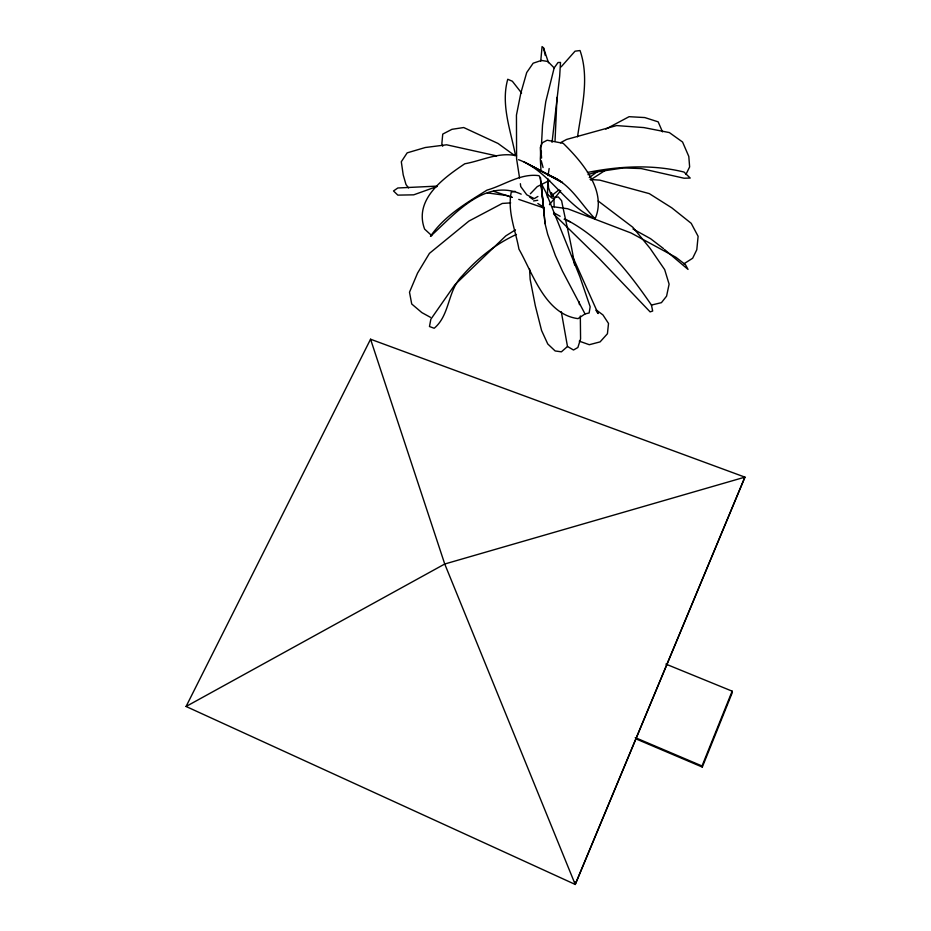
<?xml version="1.0" encoding="UTF-8"?>
<svg xmlns="http://www.w3.org/2000/svg" width="931" height="931" viewBox="0 0 931 931"><rect width="100%" height="100%" fill="white"/><g stroke="black" fill="none" stroke-linecap="round" stroke-linejoin="round"><path stroke-width="1.4" d="M541.342 154.081L541.376 151.218M541.446 145.492L542.529 124.94L545.752 101.723L554.166 67.916L558.018 62.528L560.509 62.435L559.682 76.039L552.048 142.362M540.725 61.306L542.075 46.55L543.529 47.877L548.51 62.761M541.027 145.911L540.341 158.875L541.016 171.118M547.463 197.337L547.824 178.554M555.051 140.593L557.006 97.359M548.033 175.703L549.162 168.523M577.546 136.822C581.526 108.555 589.754 78.472 580.036 50.542L575.044 51.182L561.137 66.869M635.838 738.83L702.311 767.074L702.032 765.98L732.15 691.163L665.874 664.094M702.311 767.074L732.266 692.629L732.15 691.163M518.532 159.69C549.453 171.013 565.385 205.96 595.107 218.727C607.303 190.971 581.875 161.645 563.22 143.327L547.172 140.232L542.098 142.885L540.317 147.564L540.771 156.827M685.938 174.469L689.627 166.928L688.8 156.42L682.563 142.024L669.354 132.574L643.868 127.582L616.566 125.58L566.653 139.429L560.439 142.722M186.072 706.478L370.561 339.221L744.928 477.138L575.23 884.45L186.072 706.478L444.739 564.011L744.928 477.138L575.23 884.45L444.739 564.011L370.561 339.221M552.386 196.371L553.666 193.997L559.077 189.796M560.753 190.587L549.453 204.68M530.367 193.764L537.245 186.619L549.721 180.323M540.643 178.089L538.991 175.691C520.638 173.015 504.195 185.246 487.041 190.11C466.303 203.086 444.424 215.817 430.471 236.323C454.456 214.584 484.667 177.774 521.209 194.16M561.312 311.804L567.479 346.483L561.393 351.837L555.144 350.952L547.754 343.958L541.586 330.552L535.302 305.705L530.135 279.253L529.588 269.106M590.58 179.858L605.627 170.105M589.23 177.6L598.284 170.99M540.329 177.902L541.155 183.267L545.88 192.286L579.943 276.891L590.161 306.765L589.137 312.967L585.029 313.933L578.035 318.635C545.287 314.352 533.021 273.865 518.928 249.112C515.541 230.201 507.255 211.663 511.247 192.193L515.087 191.321M683.831 263.845L692.652 258.248L696.795 249.752L698.11 236.323L691.221 223.335L671.775 207.822L649.291 193.625L599.82 180.137L590.138 179.474M515.483 229.841L505.859 235.846L454.817 284.816L430.844 319.228L429.47 326.525L434.207 328.259C450.301 314.748 447.38 290.379 462.346 275.727C477.382 258.539 495.641 243.934 516.472 234.426M537.909 196.464L534.254 198.629L526.771 194.8L520.743 186.584L520.359 183.71M605.825 129.083L629.088 116.689L644.776 117.562L658.17 121.845L662.5 131.865M587.985 174.656L596.015 172.026L623.409 167.929L641.191 168.558L684.087 178.228L690.197 178.042L684.029 172.06C652.596 164.217 619.08 166.114 587.449 172.479M437.291 186.386L413.701 194.835L397.828 195.126L393.51 190.96L397.816 187.981L435.883 186.177M565.094 219.064C602.136 238.103 628.309 271.491 651.456 305.065L661.429 302.656L666.573 296.163L669.11 284.153L664.676 269.629L650.082 248.356L632.824 227.28L598.168 200.991M533.533 200.956L537.734 200.27M554.469 197.558L558.321 196.941L561.614 200.712C565.815 222.125 571.25 243.282 574.602 264.951M510.665 202.888L502.309 203.435L468.956 221.054L429.435 253.372L417.565 273.086L409.5 292.206L411.723 303.995L421.871 312.618L430.459 317.331M487.355 192.915L506.836 195.533L512.12 197.244M552.525 206.647L567.654 208.742L631.148 233.029L675.964 257.328L685.46 264.672L688.032 269.408L664.548 249.543M544.135 208.055L518.742 199.385M516.554 155.803C498.841 151.683 481.979 160.714 464.79 163.775C443.47 178.089 413.562 199.513 424.617 229.107L431.775 235.671M496.584 155.873L446.601 144.794L425.304 147.517L407.161 152.859L401.308 161.75L403.204 174.865L405.986 184.524L408.558 187.957M493.372 191.192L511.922 197.325M541.342 206.496L543.215 207.089M579.257 341.153L589.311 344.714L600.099 341.886L607.431 333.74L608.513 323.453L602.962 314.946L596.399 310.058M635.233 737.608L702.032 765.98M632.987 228.968L650.571 238.697L663.547 248.635M564.105 219.227L570.063 221.834M553.421 177.286C571.634 185.793 581.421 204.913 595.107 218.727M523.909 161.796L558.809 179.986M527.889 163.972L562.51 182.569L531.566 165.927M553.898 212.815L560.113 216.283M574.66 881.994L575.544 882.495M567.479 346.483L573.496 350.009L577.872 347.507L580.572 338.954L580.327 315.981M537.839 203.517L542.703 206.577M514.692 155.57L498.027 143.455L463.696 127.535L451.942 129.316L442.737 134.099L441.864 143.583L442.714 146.248M529.553 196.965L532.916 199.42M554.166 67.916L547.824 61.469L541.388 60.445L533.16 63.203L526.702 72.56L520.895 92.844L516.449 115.107L516.589 158.852L519.568 177.984M521.581 93.007L512.353 81.253L507.756 79.263C500.622 104.435 510.712 130.643 515.495 155.419M553.503 213.862L599.424 258.76L650.117 311.885L652.678 311.024L651.456 305.065M547.742 194.567L552.292 198.338L548.545 187.748L548.138 181.161M596.003 310.326L598.109 313.549L572.274 255.769M551.396 192.577L553.98 197.291M585.029 313.933L562.487 271.177L555.376 255.513L547.707 234.356L545.031 223.591L541.155 183.267L545.031 223.591M541.272 160.819L543.087 167.545M543.529 47.877L545.252 55.418M540.283 177.996L544.391 215.515M579.21 301.784L579.431 304.623M541.423 155.419L541.574 158.095M553.992 198.652L554.12 206.868"/></g></svg>
